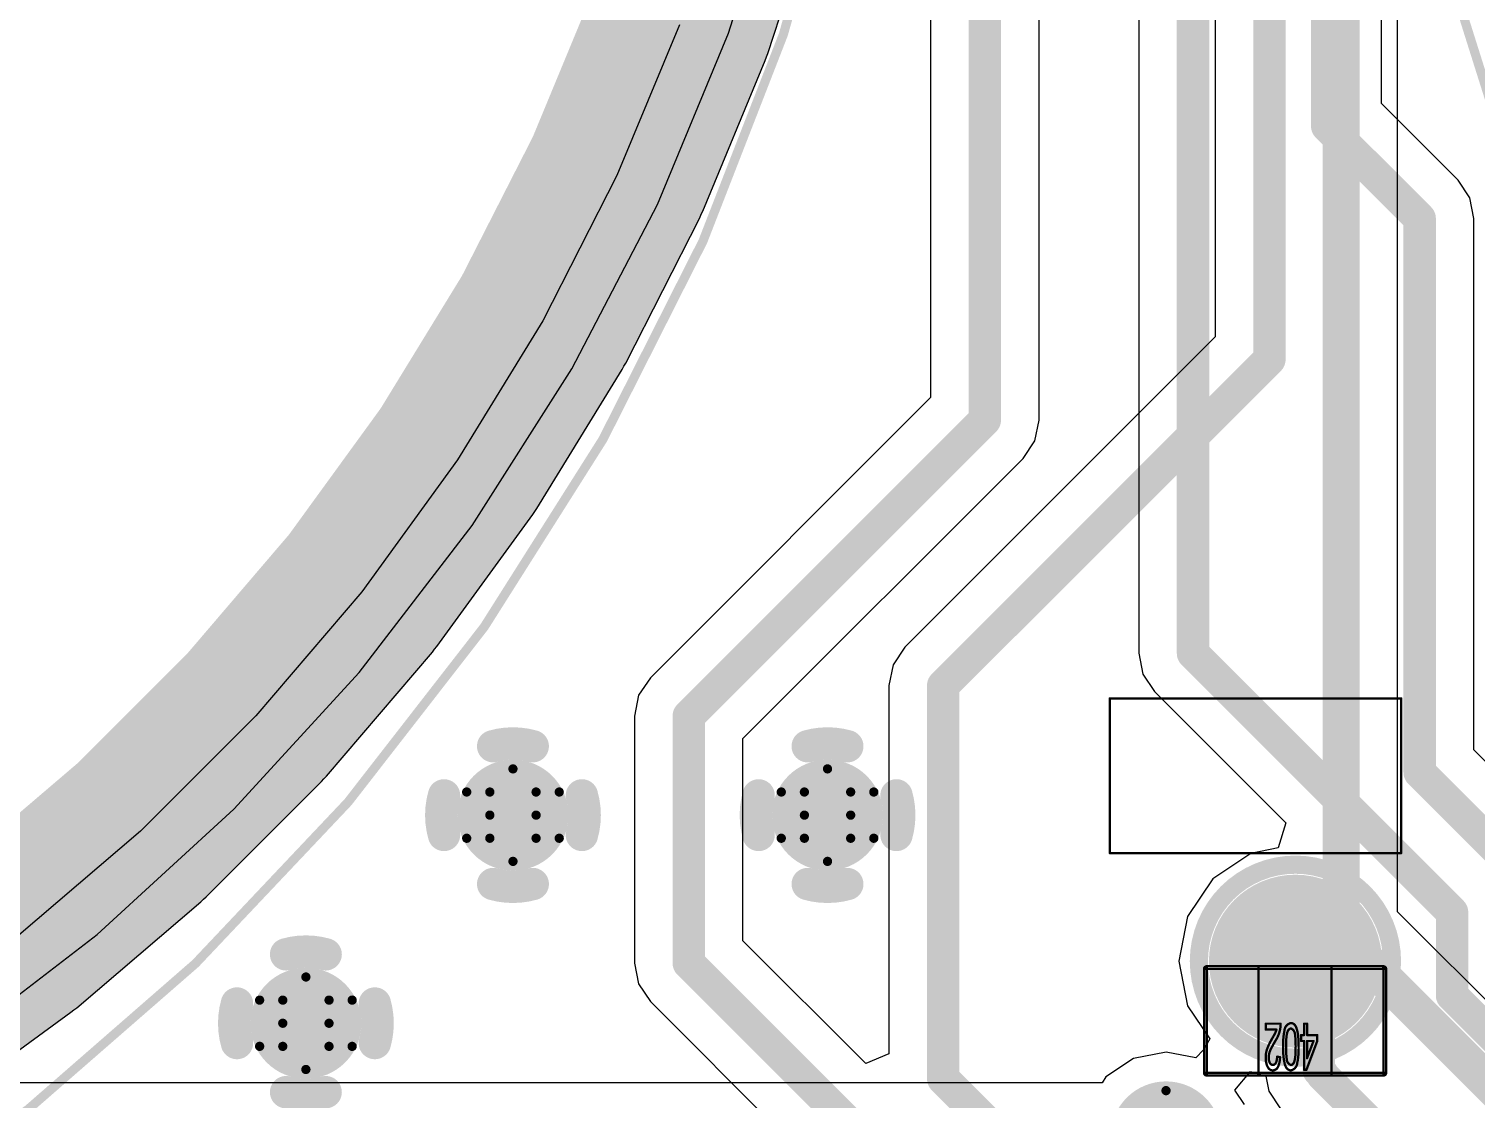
# Model space of a CAD drawing. Header units: millimetres. Extents: x 1.5 to 19.4, y 0 to 11.5.
# Drawn here: x 7.3628 to 7.6756, y 7.1476 to 7.379 of the extents above; entities that cross this region are included whole.
import ezdxf

# ---------------------------------------------------------------- set-up
doc = ezdxf.new("R2010")
doc.units = ezdxf.units.MM
doc.header["$MEASUREMENT"] = 0
for name, color, linetype in [('BottomLayer', 5, 'Continuous'), ('BottomOverlay', 54, 'Continuous'), ('BottomSolder', 6, 'Continuous'), ('DrillDrawing', 1, 'Continuous'), ('InternalPlane1', 76, 'Continuous'), ('InternalPlane2', 16, 'Continuous'), ('KeepOutLayer', 6, 'Continuous'), ('Mechanical2', 216, 'Continuous'), ('Mechanical4', 56, 'Continuous'), ('Mechanical5', 56, 'Continuous'), ('MultiLayer', 9, 'Continuous'), ('TopLayer', 1, 'Continuous'), ('ViaHoleLayer', 16, 'Continuous')]:
    doc.layers.add(name, color=color, linetype=linetype)

# ---------------------------------------------------------------- blocks, each defined once
blk = doc.blocks.new('TP_0_9MM_B_40')
at = {"layer": 'BottomLayer', "const_width": 0.01673}
blk.add_lwpolyline([(-0.00837, 0, 1), (0.00837, 0, 1)], format="xyb", close=True, dxfattribs=at)
at = {"layer": 'BottomOverlay'}
for points, const_width in [([(0.02087, 0, 1), (-0.02087, 0, 1)], 0.00393), ([(-0.02185, 0, 1), (-0.01988, 0, 1)], 0.00197), ([(0.01988, 0, 1), (0.02185, 0, 1)], 0.00197)]:
    blk.add_lwpolyline(points, format="xyb", close=True, dxfattribs=dict(at, const_width=const_width))
at = {"layer": 'BottomSolder', "const_width": 0.0187}
blk.add_lwpolyline([(-0.00935, 0, 1), (0.00935, 0, 1)], format="xyb", close=True, dxfattribs=at)

msp = doc.modelspace()

# ---------------------------------------------------------------- linework, layer by layer
at = {"layer": 'BottomLayer'}
for p, q in [((7.65514, 7.36283), (7.65514, 7.47112)), ((7.60269, 7.4295), (7.60269, 7.24398)), ((7.51402, 7.37809), (7.52608, 7.41635)), ((7.49867, 7.34104), (7.51402, 7.37809)), ((7.67171, 7.34627), (7.65514, 7.36283)), ((7.67425, 7.34246), (7.67171, 7.34627)), ((7.67514, 7.33798), (7.67425, 7.34246)), ((7.48015, 7.30546), (7.49867, 7.34104)), ((7.67514, 7.22309), (7.67514, 7.33798)), ((7.4586, 7.27163), (7.48015, 7.30546)), ((7.43419, 7.23981), (7.4586, 7.27163)), ((7.60269, 7.24398), (7.60358, 7.23949)), ((7.40709, 7.21024), (7.43419, 7.23981)), ((7.60358, 7.23949), (7.60613, 7.23569)), ((7.60613, 7.23569), (7.63451, 7.20731)), ((7.69671, 7.20152), (7.67514, 7.22309)), ((7.37752, 7.18315), (7.40709, 7.21024)), ((7.63451, 7.20731), (7.63286, 7.20188)), ((7.63286, 7.20188), (7.62691, 7.2007)), ((7.62691, 7.2007), (7.61873, 7.19523)), ((7.61873, 7.19523), (7.61326, 7.18705)), ((7.61326, 7.18705), (7.61134, 7.1774)), ((7.3457, 7.15873), (7.37752, 7.18315)), ((7.61134, 7.1774), (7.61326, 7.16775)), ((7.61326, 7.16775), (7.61804, 7.16059)), ((7.61804, 7.16059), (7.61668, 7.15822)), ((7.60859, 7.15776), (7.60156, 7.15636)), ((7.61504, 7.15648), (7.60859, 7.15776)), ((7.61668, 7.15822), (7.61504, 7.15648)), ((7.60156, 7.15636), (7.59561, 7.15238)), ((7.59477, 7.15113), (7.35885, 7.15113)), ((7.59561, 7.15238), (7.59477, 7.15113)), ((7.62348, 7.14951), (7.62682, 7.15352)), ((7.62682, 7.15352), (7.63015, 7.15251)), ((7.63015, 7.15251), (7.63079, 7.14929)), ((7.62554, 7.14643), (7.62348, 7.14951)), ((7.63079, 7.14929), (7.63333, 7.14548))]:
    msp.add_line(p, q, dxfattribs=at)
at = {"layer": 'BottomLayer', "const_width": 0.007}
for points in [[(7.64342, 7.35798), (7.64342, 7.47112)], [(7.61442, 7.24398), (7.61442, 7.44998)], [(7.64342, 7.35798), (7.66342, 7.33798)], [(7.66342, 7.21823), (7.66342, 7.33798)], [(7.61442, 7.24398), (7.67042, 7.18798)], [(7.66342, 7.21823), (7.68842, 7.19323)], [(7.67042, 7.16998), (7.67042, 7.18798)], [(7.63656, 7.1774), (7.64162, 7.17234)], [(7.64162, 7.15377), (7.64162, 7.17234)], [(7.67042, 7.16998), (7.72142, 7.11898)], [(7.64162, 7.15377), (7.64242, 7.15298)], [(7.64242, 7.15276), (7.64242, 7.15298)], [(7.64242, 7.15276), (7.66042, 7.13476)]]:
    msp.add_lwpolyline(points, dxfattribs=at)
at = {"layer": 'BottomLayer'}
for points, const_width in [([(7.64167, 7.35798, 1), (7.64517, 7.35798, 1)], 0.0035), ([(7.64167, 7.35798, 1), (7.64517, 7.35798, 1)], 0.0035), ([(7.66167, 7.33798, 1), (7.66517, 7.33798, 1)], 0.0035), ([(7.66167, 7.33798, 1), (7.66517, 7.33798, 1)], 0.0035), ([(7.61267, 7.24398, 1), (7.61617, 7.24398, 1)], 0.0035), ([(7.61267, 7.24398, 1), (7.61617, 7.24398, 1)], 0.0035), ([(7.66167, 7.21823, 1), (7.66517, 7.21823, 1)], 0.0035), ([(7.66167, 7.21823, 1), (7.66517, 7.21823, 1)], 0.0035), ([(7.46242, 7.20898, 1), (7.47242, 7.20898, 1)], 0.01), ([(7.53042, 7.20898, 1), (7.54042, 7.20898, 1)], 0.01), ([(7.66867, 7.18798, 1), (7.67217, 7.18798, 1)], 0.0035), ([(7.66867, 7.18798, 1), (7.67217, 7.18798, 1)], 0.0035), ([(7.63481, 7.1774, 1), (7.63831, 7.1774, 1)], 0.0035), ([(7.41766, 7.16398, 1), (7.42766, 7.16398, 1)], 0.01), ([(7.63987, 7.17234, 1), (7.64337, 7.17234, 1)], 0.0035), ([(7.63987, 7.17234, 1), (7.64337, 7.17234, 1)], 0.0035), ([(7.66867, 7.16998, 1), (7.67217, 7.16998, 1)], 0.0035), ([(7.66867, 7.16998, 1), (7.67217, 7.16998, 1)], 0.0035), ([(7.63987, 7.15377, 1), (7.64337, 7.15377, 1)], 0.0035), ([(7.63987, 7.15377, 1), (7.64337, 7.15377, 1)], 0.0035), ([(7.64067, 7.15298, 1), (7.64417, 7.15298, 1)], 0.0035), ([(7.64067, 7.15298, 1), (7.64417, 7.15298, 1)], 0.0035), ([(7.64067, 7.15276, 1), (7.64417, 7.15276, 1)], 0.0035), ([(7.64067, 7.15276, 1), (7.64417, 7.15276, 1)], 0.0035), ([(7.60359, 7.13941, 1), (7.61359, 7.13941, 1)], 0.01)]:
    msp.add_lwpolyline(points, format="xyb", close=True, dxfattribs=dict(at, const_width=const_width))
at = {"layer": 'DrillDrawing', "const_width": 0.002}
for points in [[(7.46242, 7.21398), (7.46742, 7.21898)], [(7.46742, 7.21898), (7.47242, 7.21398)], [(7.53042, 7.21398), (7.53542, 7.21898)], [(7.53542, 7.21898), (7.54042, 7.21398)], [(7.45742, 7.21398), (7.46242, 7.20898)], [(7.45742, 7.21398), (7.46242, 7.21398)], [(7.47242, 7.21398), (7.47742, 7.21398)], [(7.47242, 7.20898), (7.47742, 7.21398)], [(7.52542, 7.21398), (7.53042, 7.20898)], [(7.52542, 7.21398), (7.53042, 7.21398)], [(7.54042, 7.21398), (7.54542, 7.21398)], [(7.54042, 7.20898), (7.54542, 7.21398)], [(7.45742, 7.20398), (7.46242, 7.20898)], [(7.47242, 7.20898), (7.47742, 7.20398)], [(7.52542, 7.20398), (7.53042, 7.20898)], [(7.54042, 7.20898), (7.54542, 7.20398)], [(7.45742, 7.20398), (7.46242, 7.20398)], [(7.46242, 7.20398), (7.46742, 7.19898)], [(7.46742, 7.19898), (7.47242, 7.20398)], [(7.47242, 7.20398), (7.47742, 7.20398)], [(7.52542, 7.20398), (7.53042, 7.20398)], [(7.53042, 7.20398), (7.53542, 7.19898)], [(7.53542, 7.19898), (7.54042, 7.20398)], [(7.54042, 7.20398), (7.54542, 7.20398)], [(7.41766, 7.16898), (7.42266, 7.17398)], [(7.42266, 7.17398), (7.42766, 7.16898)], [(7.41266, 7.16898), (7.41766, 7.16398)], [(7.41266, 7.16898), (7.41766, 7.16898)], [(7.42766, 7.16898), (7.43266, 7.16898)], [(7.42766, 7.16398), (7.43266, 7.16898)], [(7.41266, 7.15898), (7.41766, 7.16398)], [(7.42766, 7.16398), (7.43266, 7.15898)], [(7.41266, 7.15898), (7.41766, 7.15898)], [(7.41766, 7.15898), (7.42266, 7.15398)], [(7.42266, 7.15398), (7.42766, 7.15898)], [(7.42766, 7.15898), (7.43266, 7.15898)], [(7.60359, 7.14441), (7.60859, 7.14941)], [(7.60859, 7.14941), (7.61359, 7.14441)]]:
    msp.add_lwpolyline(points, dxfattribs=at)
at = {"layer": 'DrillDrawing', "const_width": 0.001}
for points in [[(7.46692, 7.21898, 1), (7.46792, 7.21898, 1)], [(7.46692, 7.21898, 1), (7.46792, 7.21898, 1)], [(7.53492, 7.21898, 1), (7.53592, 7.21898, 1)], [(7.53492, 7.21898, 1), (7.53592, 7.21898, 1)], [(7.45692, 7.21398, 1), (7.45792, 7.21398, 1)], [(7.45692, 7.21398, 1), (7.45792, 7.21398, 1)], [(7.46192, 7.21398, 1), (7.46292, 7.21398, 1)], [(7.46192, 7.21398, 1), (7.46292, 7.21398, 1)], [(7.47192, 7.21398, 1), (7.47292, 7.21398, 1)], [(7.47192, 7.21398, 1), (7.47292, 7.21398, 1)], [(7.47692, 7.21398, 1), (7.47792, 7.21398, 1)], [(7.47692, 7.21398, 1), (7.47792, 7.21398, 1)], [(7.52492, 7.21398, 1), (7.52592, 7.21398, 1)], [(7.52492, 7.21398, 1), (7.52592, 7.21398, 1)], [(7.52992, 7.21398, 1), (7.53092, 7.21398, 1)], [(7.52992, 7.21398, 1), (7.53092, 7.21398, 1)], [(7.53992, 7.21398, 1), (7.54092, 7.21398, 1)], [(7.53992, 7.21398, 1), (7.54092, 7.21398, 1)], [(7.54492, 7.21398, 1), (7.54592, 7.21398, 1)], [(7.54492, 7.21398, 1), (7.54592, 7.21398, 1)], [(7.46192, 7.20898, 1), (7.46292, 7.20898, 1)], [(7.46192, 7.20898, 1), (7.46292, 7.20898, 1)], [(7.47192, 7.20898, 1), (7.47292, 7.20898, 1)], [(7.47192, 7.20898, 1), (7.47292, 7.20898, 1)], [(7.52992, 7.20898, 1), (7.53092, 7.20898, 1)], [(7.52992, 7.20898, 1), (7.53092, 7.20898, 1)], [(7.53992, 7.20898, 1), (7.54092, 7.20898, 1)], [(7.53992, 7.20898, 1), (7.54092, 7.20898, 1)], [(7.45692, 7.20398, 1), (7.45792, 7.20398, 1)], [(7.45692, 7.20398, 1), (7.45792, 7.20398, 1)], [(7.46192, 7.20398, 1), (7.46292, 7.20398, 1)], [(7.46192, 7.20398, 1), (7.46292, 7.20398, 1)], [(7.47192, 7.20398, 1), (7.47292, 7.20398, 1)], [(7.47192, 7.20398, 1), (7.47292, 7.20398, 1)], [(7.47692, 7.20398, 1), (7.47792, 7.20398, 1)], [(7.47692, 7.20398, 1), (7.47792, 7.20398, 1)], [(7.52492, 7.20398, 1), (7.52592, 7.20398, 1)], [(7.52492, 7.20398, 1), (7.52592, 7.20398, 1)], [(7.52992, 7.20398, 1), (7.53092, 7.20398, 1)], [(7.52992, 7.20398, 1), (7.53092, 7.20398, 1)], [(7.53992, 7.20398, 1), (7.54092, 7.20398, 1)], [(7.53992, 7.20398, 1), (7.54092, 7.20398, 1)], [(7.54492, 7.20398, 1), (7.54592, 7.20398, 1)], [(7.54492, 7.20398, 1), (7.54592, 7.20398, 1)], [(7.46692, 7.19898, 1), (7.46792, 7.19898, 1)], [(7.46692, 7.19898, 1), (7.46792, 7.19898, 1)], [(7.53492, 7.19898, 1), (7.53592, 7.19898, 1)], [(7.53492, 7.19898, 1), (7.53592, 7.19898, 1)], [(7.42216, 7.17398, 1), (7.42316, 7.17398, 1)], [(7.42216, 7.17398, 1), (7.42316, 7.17398, 1)], [(7.41216, 7.16898, 1), (7.41316, 7.16898, 1)], [(7.41216, 7.16898, 1), (7.41316, 7.16898, 1)], [(7.41716, 7.16898, 1), (7.41816, 7.16898, 1)], [(7.41716, 7.16898, 1), (7.41816, 7.16898, 1)], [(7.42716, 7.16898, 1), (7.42816, 7.16898, 1)], [(7.42716, 7.16898, 1), (7.42816, 7.16898, 1)], [(7.43216, 7.16898, 1), (7.43316, 7.16898, 1)], [(7.43216, 7.16898, 1), (7.43316, 7.16898, 1)], [(7.41716, 7.16398, 1), (7.41816, 7.16398, 1)], [(7.41716, 7.16398, 1), (7.41816, 7.16398, 1)], [(7.42716, 7.16398, 1), (7.42816, 7.16398, 1)], [(7.42716, 7.16398, 1), (7.42816, 7.16398, 1)], [(7.41216, 7.15898, 1), (7.41316, 7.15898, 1)], [(7.41216, 7.15898, 1), (7.41316, 7.15898, 1)], [(7.41716, 7.15898, 1), (7.41816, 7.15898, 1)], [(7.41716, 7.15898, 1), (7.41816, 7.15898, 1)], [(7.42716, 7.15898, 1), (7.42816, 7.15898, 1)], [(7.42716, 7.15898, 1), (7.42816, 7.15898, 1)], [(7.43216, 7.15898, 1), (7.43316, 7.15898, 1)], [(7.43216, 7.15898, 1), (7.43316, 7.15898, 1)], [(7.42216, 7.15398, 1), (7.42316, 7.15398, 1)], [(7.42216, 7.15398, 1), (7.42316, 7.15398, 1)], [(7.60809, 7.14941, 1), (7.60909, 7.14941, 1)], [(7.60809, 7.14941, 1), (7.60909, 7.14941, 1)]]:
    msp.add_lwpolyline(points, format="xyb", close=True, dxfattribs=at)
at = {"layer": 'InternalPlane1'}
for p, q in [((7.52251, 7.37367), (7.53341, 7.40721)), ((7.52219, 7.37294), (7.52251, 7.37367)), ((7.50847, 7.3396), (7.52196, 7.37218)), ((7.52196, 7.37218), (7.52219, 7.37294)), ((7.5078, 7.33817), (7.50809, 7.3389)), ((7.50809, 7.3389), (7.50847, 7.3396)), ((7.49179, 7.30674), (7.5078, 7.33817)), ((7.47259, 7.2753), (7.49102, 7.30537)), ((7.49102, 7.30537), (7.49137, 7.30608)), ((7.49137, 7.30608), (7.49179, 7.30674)), ((7.45099, 7.24545), (7.47172, 7.27398)), ((7.47172, 7.27398), (7.47212, 7.27467)), ((7.47212, 7.27467), (7.47259, 7.2753)), ((7.45001, 7.24421), (7.45046, 7.24486)), ((7.45046, 7.24486), (7.45099, 7.24545)), ((7.42711, 7.21739), (7.45001, 7.24421)), ((7.42603, 7.21623), (7.42654, 7.21685)), ((7.42654, 7.21685), (7.42711, 7.21739)), ((7.4011, 7.1913), (7.42603, 7.21623)), ((7.37312, 7.16732), (7.39994, 7.19023)), ((7.39994, 7.19023), (7.40049, 7.19079)), ((7.40049, 7.19079), (7.4011, 7.1913)), ((7.37188, 7.16634), (7.37247, 7.16687)), ((7.37247, 7.16687), (7.37312, 7.16732)), ((7.34335, 7.14561), (7.37188, 7.16634))]:
    msp.add_line(p, q, dxfattribs=at)
at = {"layer": 'InternalPlane1', "const_width": 0.04}
for points in [[(7.50339, 7.37988), (7.51429, 7.41342)], [(7.4899, 7.34729), (7.50339, 7.37988)], [(7.47389, 7.31587), (7.4899, 7.34729)], [(7.45546, 7.2858), (7.47389, 7.31587)], [(7.43473, 7.25726), (7.45546, 7.2858)], [(7.41182, 7.23045), (7.43473, 7.25726)], [(7.38689, 7.20551), (7.41182, 7.23045)], [(7.36007, 7.1826), (7.38689, 7.20551)], [(7.33153, 7.16187), (7.36007, 7.1826)]]:
    msp.add_lwpolyline(points, dxfattribs=at)
at = {"layer": 'InternalPlane1'}
for points, const_width in [([(7.49339, 7.37988, 1), (7.51339, 7.37988, 1)], 0.02), ([(7.49339, 7.37988, 1), (7.51339, 7.37988, 1)], 0.02), ([(7.4799, 7.34729, 1), (7.4999, 7.34729, 1)], 0.02), ([(7.4799, 7.34729, 1), (7.4999, 7.34729, 1)], 0.02), ([(7.46389, 7.31587, 1), (7.48389, 7.31587, 1)], 0.02), ([(7.46389, 7.31587, 1), (7.48389, 7.31587, 1)], 0.02), ([(7.44546, 7.2858, 1), (7.46546, 7.2858, 1)], 0.02), ([(7.44546, 7.2858, 1), (7.46546, 7.2858, 1)], 0.02), ([(7.42473, 7.25726, 1), (7.44473, 7.25726, 1)], 0.02), ([(7.42473, 7.25726, 1), (7.44473, 7.25726, 1)], 0.02), ([(7.40182, 7.23045, 1), (7.42182, 7.23045, 1)], 0.02), ([(7.40182, 7.23045, 1), (7.42182, 7.23045, 1)], 0.02), ([(7.46139, 7.22388, 1), (7.46489, 7.22388, 1)], 0.0035), ([(7.46994, 7.22388, 1), (7.47344, 7.22388, 1)], 0.0035), ([(7.52939, 7.22388, 1), (7.53289, 7.22388, 1)], 0.0035), ([(7.53794, 7.22388, 1), (7.54144, 7.22388, 1)], 0.0035), ([(7.37689, 7.20551, 1), (7.39689, 7.20551, 1)], 0.02), ([(7.37689, 7.20551, 1), (7.39689, 7.20551, 1)], 0.02), ([(7.45077, 7.21325, 1), (7.45427, 7.21325, 1)], 0.0035), ([(7.48057, 7.21325, 1), (7.48407, 7.21325, 1)], 0.0035), ([(7.51877, 7.21325, 1), (7.52227, 7.21325, 1)], 0.0035), ([(7.54857, 7.21325, 1), (7.55207, 7.21325, 1)], 0.0035), ([(7.45077, 7.2047, 1), (7.45427, 7.2047, 1)], 0.0035), ([(7.48057, 7.2047, 1), (7.48407, 7.2047, 1)], 0.0035), ([(7.51877, 7.2047, 1), (7.52227, 7.2047, 1)], 0.0035), ([(7.54857, 7.2047, 1), (7.55207, 7.2047, 1)], 0.0035), ([(7.35007, 7.1826, 1), (7.37007, 7.1826, 1)], 0.02), ([(7.35007, 7.1826, 1), (7.37007, 7.1826, 1)], 0.02), ([(7.46139, 7.19408, 1), (7.46489, 7.19408, 1)], 0.0035), ([(7.46994, 7.19408, 1), (7.47344, 7.19408, 1)], 0.0035), ([(7.52939, 7.19408, 1), (7.53289, 7.19408, 1)], 0.0035), ([(7.53794, 7.19408, 1), (7.54144, 7.19408, 1)], 0.0035), ([(7.41663, 7.17888, 1), (7.42013, 7.17888, 1)], 0.0035), ([(7.42518, 7.17888, 1), (7.42868, 7.17888, 1)], 0.0035), ([(7.40601, 7.16825, 1), (7.40951, 7.16825, 1)], 0.0035), ([(7.43581, 7.16825, 1), (7.43931, 7.16825, 1)], 0.0035), ([(7.40601, 7.1597, 1), (7.40951, 7.1597, 1)], 0.0035), ([(7.43581, 7.1597, 1), (7.43931, 7.1597, 1)], 0.0035), ([(7.41663, 7.14908, 1), (7.42013, 7.14908, 1)], 0.0035), ([(7.42518, 7.14908, 1), (7.42868, 7.14908, 1)], 0.0035), ([(7.60259, 7.13941, 1), (7.61459, 7.13941, 1)], 0.012)]:
    msp.add_lwpolyline(points, format="xyb", close=True, dxfattribs=dict(at, const_width=const_width))
at = {"layer": 'InternalPlane1', "const_width": 0.007}
for points in [[(7.46314, 7.22388, -0.140541), (7.47169, 7.22388)], [(7.53114, 7.22388, -0.140541), (7.53969, 7.22388)], [(7.45252, 7.2047, -0.140541), (7.45252, 7.21325)], [(7.48232, 7.21325, -0.140541), (7.48232, 7.2047)], [(7.52052, 7.2047, -0.140541), (7.52052, 7.21325)], [(7.55032, 7.21325, -0.140541), (7.55032, 7.2047)], [(7.47169, 7.19408, -0.140541), (7.46314, 7.19408)], [(7.53969, 7.19408, -0.140541), (7.53114, 7.19408)], [(7.41838, 7.17888, -0.140541), (7.42693, 7.17888)], [(7.40776, 7.1597, -0.140541), (7.40776, 7.16825)], [(7.43756, 7.16825, -0.140541), (7.43756, 7.1597)], [(7.42693, 7.14908, -0.140541), (7.41838, 7.14908)]]:
    msp.add_lwpolyline(points, format="xyb", dxfattribs=at)
at = {"layer": 'InternalPlane2'}
for p, q in [((7.52251, 7.37367), (7.53341, 7.40721)), ((7.52219, 7.37294), (7.52251, 7.37367)), ((7.50847, 7.3396), (7.52196, 7.37218)), ((7.52196, 7.37218), (7.52219, 7.37294)), ((7.5078, 7.33817), (7.50809, 7.3389)), ((7.50809, 7.3389), (7.50847, 7.3396)), ((7.49179, 7.30674), (7.5078, 7.33817)), ((7.47259, 7.2753), (7.49102, 7.30537)), ((7.49102, 7.30537), (7.49137, 7.30608)), ((7.49137, 7.30608), (7.49179, 7.30674)), ((7.45099, 7.24545), (7.47172, 7.27398)), ((7.47172, 7.27398), (7.47212, 7.27467)), ((7.47212, 7.27467), (7.47259, 7.2753)), ((7.45001, 7.24421), (7.45046, 7.24486)), ((7.45046, 7.24486), (7.45099, 7.24545)), ((7.42711, 7.21739), (7.45001, 7.24421)), ((7.42603, 7.21623), (7.42654, 7.21685)), ((7.42654, 7.21685), (7.42711, 7.21739)), ((7.4011, 7.1913), (7.42603, 7.21623)), ((7.37312, 7.16732), (7.39994, 7.19023)), ((7.39994, 7.19023), (7.40049, 7.19079)), ((7.40049, 7.19079), (7.4011, 7.1913)), ((7.37188, 7.16634), (7.37247, 7.16687)), ((7.37247, 7.16687), (7.37312, 7.16732)), ((7.34335, 7.14561), (7.37188, 7.16634))]:
    msp.add_line(p, q, dxfattribs=at)
at = {"layer": 'InternalPlane2', "const_width": 0.04}
for points in [[(7.50339, 7.37988), (7.51429, 7.41342)], [(7.4899, 7.34729), (7.50339, 7.37988)], [(7.47389, 7.31587), (7.4899, 7.34729)], [(7.45546, 7.2858), (7.47389, 7.31587)], [(7.43473, 7.25726), (7.45546, 7.2858)], [(7.41182, 7.23045), (7.43473, 7.25726)], [(7.38689, 7.20551), (7.41182, 7.23045)], [(7.36007, 7.1826), (7.38689, 7.20551)], [(7.33153, 7.16187), (7.36007, 7.1826)]]:
    msp.add_lwpolyline(points, dxfattribs=at)
at = {"layer": 'InternalPlane2'}
for points, const_width in [([(7.49339, 7.37988, 1), (7.51339, 7.37988, 1)], 0.02), ([(7.49339, 7.37988, 1), (7.51339, 7.37988, 1)], 0.02), ([(7.4799, 7.34729, 1), (7.4999, 7.34729, 1)], 0.02), ([(7.4799, 7.34729, 1), (7.4999, 7.34729, 1)], 0.02), ([(7.46389, 7.31587, 1), (7.48389, 7.31587, 1)], 0.02), ([(7.46389, 7.31587, 1), (7.48389, 7.31587, 1)], 0.02), ([(7.44546, 7.2858, 1), (7.46546, 7.2858, 1)], 0.02), ([(7.44546, 7.2858, 1), (7.46546, 7.2858, 1)], 0.02), ([(7.42473, 7.25726, 1), (7.44473, 7.25726, 1)], 0.02), ([(7.42473, 7.25726, 1), (7.44473, 7.25726, 1)], 0.02), ([(7.40182, 7.23045, 1), (7.42182, 7.23045, 1)], 0.02), ([(7.40182, 7.23045, 1), (7.42182, 7.23045, 1)], 0.02), ([(7.37689, 7.20551, 1), (7.39689, 7.20551, 1)], 0.02), ([(7.37689, 7.20551, 1), (7.39689, 7.20551, 1)], 0.02), ([(7.46142, 7.20898, 1), (7.47342, 7.20898, 1)], 0.012), ([(7.52942, 7.20898, 1), (7.54142, 7.20898, 1)], 0.012), ([(7.35007, 7.1826, 1), (7.37007, 7.1826, 1)], 0.02), ([(7.35007, 7.1826, 1), (7.37007, 7.1826, 1)], 0.02), ([(7.41666, 7.16398, 1), (7.42866, 7.16398, 1)], 0.012), ([(7.60259, 7.13941, 1), (7.61459, 7.13941, 1)], 0.012)]:
    msp.add_lwpolyline(points, format="xyb", close=True, dxfattribs=dict(at, const_width=const_width))
at = {"layer": 'KeepOutLayer', "const_width": 0.005}
msp.add_lwpolyline([(7.53081, 7.53534, 1), (6.63317, 7.53534, 1)], format="xyb", close=True, dxfattribs=at)
at = {"layer": 'Mechanical2', "const_width": 0.00197}
for points in [[(6.59162, 7.71659, -2.449692), (6.86376, 7.07634)], [(8.60783, 7.35412, -2.449692), (8.33569, 7.99437)]]:
    msp.add_lwpolyline(points, format="xyb", dxfattribs=at)
at = {"layer": 'Mechanical4', "const_width": 0.005}
msp.add_lwpolyline([(7.53081, 7.53534, 1), (6.63317, 7.53534, 1)], format="xyb", close=True, dxfattribs=at)
at = {"layer": 'Mechanical5', "const_width": 0.0005}
for points in [[(7.59643, 7.20076), (7.59643, 7.23422)], [(7.59643, 7.23422), (7.65943, 7.23422)], [(7.65943, 7.20076), (7.65943, 7.23422)], [(7.59643, 7.20076), (7.65943, 7.20076)], [(7.61739, 7.15267), (7.61739, 7.1763)], [(7.61739, 7.1763), (7.65558, 7.1763)], [(7.62861, 7.15267), (7.62861, 7.1763)], [(7.62861, 7.1763), (7.64436, 7.17629)], [(7.62861, 7.17629), (7.64436, 7.1763)], [(7.62861, 7.17571), (7.62861, 7.17608)], [(7.64436, 7.15267), (7.64436, 7.1763)], [(7.64436, 7.17571), (7.64436, 7.17608)], [(7.65558, 7.15267), (7.65558, 7.1763)], [(7.6168, 7.15326), (7.6168, 7.17571)], [(7.6168, 7.17571), (7.65617, 7.17571)], [(7.65617, 7.15326), (7.65617, 7.17571)], [(7.63013, 7.1626), (7.63013, 7.16389)], [(7.63013, 7.16389), (7.63337, 7.16389)], [(7.63843, 7.16143), (7.63843, 7.16389)], [(7.63843, 7.16389), (7.63907, 7.16389)], [(7.63907, 7.16143), (7.63907, 7.16389)], [(7.63013, 7.1626), (7.63246, 7.1626)], [(7.63176, 7.16108), (7.63197, 7.16145)], [(7.63778, 7.16014), (7.63778, 7.16143)], [(7.63778, 7.16143), (7.63843, 7.16143)], [(7.63778, 7.16014), (7.63843, 7.16014)], [(7.63843, 7.15391), (7.63843, 7.16014)], [(7.63894, 7.15391), (7.64128, 7.16014)], [(7.63907, 7.16143), (7.64128, 7.16143)], [(7.63907, 7.15642), (7.64047, 7.16014)], [(7.63907, 7.15642), (7.63907, 7.16014)], [(7.63907, 7.16014), (7.64047, 7.16014)], [(7.64128, 7.16014), (7.64128, 7.16143)], [(7.63259, 7.15676), (7.63324, 7.15664)], [(7.63843, 7.15391), (7.63894, 7.15391)], [(7.6168, 7.15326), (7.65617, 7.15326)], [(7.61739, 7.15267), (7.62861, 7.15268)], [(7.61739, 7.15267), (7.65558, 7.15267)], [(7.62861, 7.15289), (7.62861, 7.15326)], [(7.64436, 7.15289), (7.64436, 7.15326)], [(7.64436, 7.15268), (7.65558, 7.15267)]]:
    msp.add_lwpolyline(points, dxfattribs=at)
at = {"layer": 'Mechanical5', "const_width": 0.00025}
for points in [[(7.59631, 7.23422, 1), (7.59656, 7.23422, 1)], [(7.59631, 7.23422, 1), (7.59656, 7.23422, 1)], [(7.6593, 7.23422, 1), (7.65955, 7.23422, 1)], [(7.6593, 7.23422, 1), (7.65955, 7.23422, 1)], [(7.59631, 7.20076, 1), (7.59656, 7.20076, 1)], [(7.59631, 7.20076, 1), (7.59656, 7.20076, 1)], [(7.6593, 7.20076, 1), (7.65955, 7.20076, 1)], [(7.6593, 7.20076, 1), (7.65955, 7.20076, 1)], [(7.61727, 7.1763, 1), (7.61752, 7.1763, 1)], [(7.61727, 7.1763, 1), (7.61752, 7.1763, 1)], [(7.61727, 7.1763, 1), (7.61752, 7.1763, 1)], [(7.62849, 7.1763, 1), (7.62874, 7.1763, 1)], [(7.62849, 7.1763, 1), (7.62874, 7.1763, 1)], [(7.62849, 7.17629, 1), (7.62874, 7.17629, 1)], [(7.62849, 7.17608, 1), (7.62874, 7.17608, 1)], [(7.64423, 7.1763, 1), (7.64448, 7.1763, 1)], [(7.64423, 7.1763, 1), (7.64448, 7.1763, 1)], [(7.64423, 7.17629, 1), (7.64448, 7.17629, 1)], [(7.64423, 7.17608, 1), (7.64448, 7.17608, 1)], [(7.65541, 7.1761, 1), (7.65566, 7.1761, 1)], [(7.65541, 7.1761, 1), (7.65566, 7.1761, 1)], [(7.65542, 7.17572, 1), (7.65567, 7.17572, 1)], [(7.65542, 7.17572, 1), (7.65567, 7.17572, 1)], [(7.65545, 7.1763, 1), (7.65571, 7.1763, 1)], [(7.65545, 7.1763, 1), (7.65571, 7.1763, 1)], [(7.65545, 7.1763, 1), (7.65571, 7.1763, 1)], [(7.65545, 7.1763, 1), (7.65571, 7.1763, 1)], [(7.61668, 7.17571, 1), (7.61693, 7.17571, 1)], [(7.61668, 7.17571, 1), (7.61693, 7.17571, 1)], [(7.61668, 7.17571, 1), (7.61693, 7.17571, 1)], [(7.62849, 7.17571, 1), (7.62874, 7.17571, 1)], [(7.64423, 7.17571, 1), (7.64448, 7.17571, 1)], [(7.65545, 7.17571, 1), (7.65571, 7.17571, 1)], [(7.65605, 7.17571, 1), (7.6563, 7.17571, 1)], [(7.65605, 7.17571, 1), (7.6563, 7.17571, 1)], [(7.65605, 7.17571, 1), (7.6563, 7.17571, 1)], [(7.63, 7.16389, 1), (7.63025, 7.16389, 1)], [(7.63, 7.16389, 1), (7.63025, 7.16389, 1)], [(7.63324, 7.16389, 1), (7.63349, 7.16389, 1)], [(7.63324, 7.16389, 1), (7.63349, 7.16389, 1)], [(7.63545, 7.16402, 1), (7.6357, 7.16402, 1)], [(7.63545, 7.16402, 1), (7.6357, 7.16402, 1)], [(7.63606, 7.16383, 1), (7.63631, 7.16383, 1)], [(7.63606, 7.16383, 1), (7.63631, 7.16383, 1)], [(7.6383, 7.16389, 1), (7.63855, 7.16389, 1)], [(7.6383, 7.16389, 1), (7.63855, 7.16389, 1)], [(7.63895, 7.16389, 1), (7.6392, 7.16389, 1)], [(7.63895, 7.16389, 1), (7.6392, 7.16389, 1)], [(7.63, 7.1626, 1), (7.63025, 7.1626, 1)], [(7.63, 7.1626, 1), (7.63025, 7.1626, 1)], [(7.63143, 7.16072, 1), (7.63168, 7.16072, 1)], [(7.63143, 7.16072, 1), (7.63168, 7.16072, 1)], [(7.63164, 7.16108, 1), (7.63189, 7.16108, 1)], [(7.63164, 7.16108, 1), (7.63189, 7.16108, 1)], [(7.63185, 7.16145, 1), (7.6321, 7.16145, 1)], [(7.63185, 7.16145, 1), (7.6321, 7.16145, 1)], [(7.63211, 7.16019, 1), (7.63236, 7.16019, 1)], [(7.63211, 7.16019, 1), (7.63236, 7.16019, 1)], [(7.63234, 7.1626, 1), (7.63258, 7.1626, 1)], [(7.63234, 7.1626, 1), (7.63258, 7.1626, 1)], [(7.63319, 7.16302, 1), (7.63344, 7.16302, 1)], [(7.63319, 7.16302, 1), (7.63344, 7.16302, 1)], [(7.63387, 7.16122, 1), (7.63412, 7.16122, 1)], [(7.63387, 7.16122, 1), (7.63412, 7.16122, 1)], [(7.63407, 7.16236, 1), (7.63432, 7.16236, 1)], [(7.63407, 7.16236, 1), (7.63432, 7.16236, 1)], [(7.63446, 7.16063, 1), (7.63471, 7.16063, 1)], [(7.63446, 7.16063, 1), (7.63471, 7.16063, 1)], [(7.63456, 7.16149, 1), (7.63481, 7.16149, 1)], [(7.63456, 7.16149, 1), (7.63481, 7.16149, 1)], [(7.6348, 7.16232, 1), (7.63505, 7.16232, 1)], [(7.6348, 7.16232, 1), (7.63505, 7.16232, 1)], [(7.63545, 7.16286, 1), (7.6357, 7.16286, 1)], [(7.63545, 7.16286, 1), (7.6357, 7.16286, 1)], [(7.63634, 7.16149, 1), (7.63659, 7.16149, 1)], [(7.63634, 7.16149, 1), (7.63659, 7.16149, 1)], [(7.63643, 7.16063, 1), (7.63668, 7.16063, 1)], [(7.63643, 7.16063, 1), (7.63668, 7.16063, 1)], [(7.63662, 7.16305, 1), (7.63687, 7.16305, 1)], [(7.63662, 7.16305, 1), (7.63687, 7.16305, 1)], [(7.637, 7.16142, 1), (7.63725, 7.16142, 1)], [(7.637, 7.16142, 1), (7.63725, 7.16142, 1)], [(7.63765, 7.16143, 1), (7.6379, 7.16143, 1)], [(7.63765, 7.16143, 1), (7.6379, 7.16143, 1)], [(7.63765, 7.16014, 1), (7.6379, 7.16014, 1)], [(7.63765, 7.16014, 1), (7.6379, 7.16014, 1)], [(7.6383, 7.16143, 1), (7.63855, 7.16143, 1)], [(7.6383, 7.16143, 1), (7.63855, 7.16143, 1)], [(7.6383, 7.16014, 1), (7.63855, 7.16014, 1)], [(7.6383, 7.16014, 1), (7.63855, 7.16014, 1)], [(7.63895, 7.16143, 1), (7.6392, 7.16143, 1)], [(7.63895, 7.16143, 1), (7.6392, 7.16143, 1)], [(7.63895, 7.16014, 1), (7.6392, 7.16014, 1)], [(7.63895, 7.16014, 1), (7.6392, 7.16014, 1)], [(7.64034, 7.16014, 1), (7.64059, 7.16014, 1)], [(7.64034, 7.16014, 1), (7.64059, 7.16014, 1)], [(7.64115, 7.16143, 1), (7.6414, 7.16143, 1)], [(7.64115, 7.16143, 1), (7.6414, 7.16143, 1)], [(7.64115, 7.16014, 1), (7.6414, 7.16014, 1)], [(7.64115, 7.16014, 1), (7.6414, 7.16014, 1)], [(7.63028, 7.15832, 1), (7.63053, 7.15832, 1)], [(7.63028, 7.15832, 1), (7.63053, 7.15832, 1)], [(7.63135, 7.15883, 1), (7.6316, 7.15883, 1)], [(7.63135, 7.15883, 1), (7.6316, 7.15883, 1)], [(7.63376, 7.15891, 1), (7.63401, 7.15891, 1)], [(7.63376, 7.15891, 1), (7.63401, 7.15891, 1)], [(7.63379, 7.16006, 1), (7.63404, 7.16006, 1)], [(7.63379, 7.16006, 1), (7.63404, 7.16006, 1)], [(7.63441, 7.1589, 1), (7.63466, 7.1589, 1)], [(7.63441, 7.1589, 1), (7.63466, 7.1589, 1)], [(7.63442, 7.15804, 1), (7.63467, 7.15804, 1)], [(7.63442, 7.15804, 1), (7.63467, 7.15804, 1)], [(7.63446, 7.15717, 1), (7.63471, 7.15717, 1)], [(7.63446, 7.15717, 1), (7.63471, 7.15717, 1)], [(7.63648, 7.15977, 1), (7.63673, 7.15977, 1)], [(7.63648, 7.15977, 1), (7.63673, 7.15977, 1)], [(7.63649, 7.1589, 1), (7.63674, 7.1589, 1)], [(7.63649, 7.1589, 1), (7.63674, 7.1589, 1)], [(7.63711, 7.15775, 1), (7.63736, 7.15775, 1)], [(7.63711, 7.15775, 1), (7.63736, 7.15775, 1)], [(7.63713, 7.15891, 1), (7.63738, 7.15891, 1)], [(7.63713, 7.15891, 1), (7.63738, 7.15891, 1)], [(7.63, 7.15657, 1), (7.63025, 7.15657, 1)], [(7.63, 7.15657, 1), (7.63025, 7.15657, 1)], [(7.63018, 7.1552, 1), (7.63043, 7.1552, 1)], [(7.63018, 7.1552, 1), (7.63043, 7.1552, 1)], [(7.63043, 7.15455, 1), (7.63068, 7.15455, 1)], [(7.63043, 7.15455, 1), (7.63068, 7.15455, 1)], [(7.63065, 7.15661, 1), (7.6309, 7.15661, 1)], [(7.63065, 7.15661, 1), (7.6309, 7.15661, 1)], [(7.63075, 7.1558, 1), (7.63101, 7.1558, 1)], [(7.63075, 7.1558, 1), (7.63101, 7.1558, 1)], [(7.63087, 7.15401, 1), (7.63112, 7.15401, 1)], [(7.63087, 7.15401, 1), (7.63112, 7.15401, 1)], [(7.6309, 7.15542, 1), (7.63115, 7.15542, 1)], [(7.6309, 7.15542, 1), (7.63115, 7.15542, 1)], [(7.63154, 7.15495, 1), (7.63179, 7.15495, 1)], [(7.63154, 7.15495, 1), (7.63179, 7.15495, 1)], [(7.63196, 7.15511, 1), (7.63221, 7.15511, 1)], [(7.63196, 7.15511, 1), (7.63221, 7.15511, 1)], [(7.63223, 7.15546, 1), (7.63248, 7.15546, 1)], [(7.63223, 7.15546, 1), (7.63248, 7.15546, 1)], [(7.63237, 7.15588, 1), (7.63262, 7.15588, 1)], [(7.63237, 7.15588, 1), (7.63262, 7.15588, 1)], [(7.63247, 7.15676, 1), (7.63272, 7.15676, 1)], [(7.63247, 7.15676, 1), (7.63272, 7.15676, 1)], [(7.63266, 7.15455, 1), (7.63291, 7.15455, 1)], [(7.63266, 7.15455, 1), (7.63291, 7.15455, 1)], [(7.63292, 7.15523, 1), (7.63317, 7.15523, 1)], [(7.63292, 7.15523, 1), (7.63317, 7.15523, 1)], [(7.63306, 7.15592, 1), (7.63331, 7.15592, 1)], [(7.63306, 7.15592, 1), (7.63331, 7.15592, 1)], [(7.63311, 7.15664, 1), (7.63336, 7.15664, 1)], [(7.63311, 7.15664, 1), (7.63336, 7.15664, 1)], [(7.63387, 7.1566, 1), (7.63413, 7.1566, 1)], [(7.63387, 7.1566, 1), (7.63412, 7.1566, 1)], [(7.63406, 7.15546, 1), (7.63431, 7.15546, 1)], [(7.63406, 7.15546, 1), (7.63431, 7.15546, 1)], [(7.63447, 7.15436, 1), (7.63472, 7.15436, 1)], [(7.63447, 7.15436, 1), (7.63472, 7.15436, 1)], [(7.63456, 7.15631, 1), (7.63481, 7.15631, 1)], [(7.63456, 7.15631, 1), (7.63481, 7.15631, 1)], [(7.63545, 7.15495, 1), (7.6357, 7.15495, 1)], [(7.63545, 7.15495, 1), (7.6357, 7.15495, 1)], [(7.63584, 7.15511, 1), (7.63609, 7.15511, 1)], [(7.63584, 7.15511, 1), (7.63609, 7.15511, 1)], [(7.63619, 7.15564, 1), (7.63644, 7.15564, 1)], [(7.63619, 7.15564, 1), (7.63644, 7.15564, 1)], [(7.63642, 7.15694, 1), (7.63667, 7.15694, 1)], [(7.63642, 7.15694, 1), (7.63667, 7.15694, 1)], [(7.63683, 7.15546, 1), (7.63708, 7.15546, 1)], [(7.63683, 7.15546, 1), (7.63708, 7.15546, 1)], [(7.63703, 7.1566, 1), (7.63728, 7.1566, 1)], [(7.63703, 7.1566, 1), (7.63728, 7.1566, 1)], [(7.6383, 7.15391, 1), (7.63855, 7.15391, 1)], [(7.6383, 7.15391, 1), (7.63855, 7.15391, 1)], [(7.63882, 7.15391, 1), (7.63907, 7.15391, 1)], [(7.63882, 7.15391, 1), (7.63907, 7.15391, 1)], [(7.63895, 7.15642, 1), (7.6392, 7.15642, 1)], [(7.63895, 7.15642, 1), (7.6392, 7.15642, 1)], [(7.61668, 7.15326, 1), (7.61693, 7.15326, 1)], [(7.61668, 7.15326, 1), (7.61693, 7.15326, 1)], [(7.61668, 7.15326, 1), (7.61693, 7.15326, 1)], [(7.61727, 7.15267, 1), (7.61752, 7.15267, 1)], [(7.61727, 7.15267, 1), (7.61752, 7.15267, 1)], [(7.61727, 7.15267, 1), (7.61752, 7.15267, 1)], [(7.61727, 7.15267, 1), (7.61752, 7.15267, 1)], [(7.62849, 7.15326, 1), (7.62874, 7.15326, 1)], [(7.62849, 7.15289, 1), (7.62874, 7.15289, 1)], [(7.62849, 7.15268, 1), (7.62874, 7.15268, 1)], [(7.62849, 7.15267, 1), (7.62874, 7.15267, 1)], [(7.63153, 7.15378, 1), (7.63178, 7.15378, 1)], [(7.63153, 7.15378, 1), (7.63178, 7.15378, 1)], [(7.63545, 7.15378, 1), (7.6357, 7.15378, 1)], [(7.63545, 7.15378, 1), (7.6357, 7.15378, 1)], [(7.64423, 7.15326, 1), (7.64448, 7.15326, 1)], [(7.64423, 7.15289, 1), (7.64448, 7.15289, 1)], [(7.64423, 7.15268, 1), (7.64448, 7.15268, 1)], [(7.64423, 7.15267, 1), (7.64448, 7.15267, 1)], [(7.65545, 7.15267, 1), (7.65571, 7.15267, 1)], [(7.65545, 7.15267, 1), (7.65571, 7.15267, 1)], [(7.65545, 7.15267, 1), (7.65571, 7.15267, 1)], [(7.65545, 7.15267, 1), (7.65571, 7.15267, 1)], [(7.65605, 7.15326, 1), (7.6563, 7.15326, 1)], [(7.65605, 7.15326, 1), (7.6563, 7.15326, 1)], [(7.65605, 7.15326, 1), (7.6563, 7.15326, 1)]]:
    msp.add_lwpolyline(points, format="xyb", close=True, dxfattribs=at)
at = {"layer": 'Mechanical5', "const_width": 0.0005}
for points in [[(7.6168, 7.17571, -0.414214), (7.61739, 7.1763)], [(7.65555, 7.17572, -0.18513), (7.65554, 7.1761)], [(7.65558, 7.1763, -0.499054), (7.65554, 7.1761)], [(7.65558, 7.17571, -2.003374), (7.65555, 7.17572)], [(7.65558, 7.1763, -0.414214), (7.65617, 7.17571)], [(7.63337, 7.16389, -0.043661), (7.63331, 7.16302)], [(7.63419, 7.16236, -0.342523), (7.63557, 7.16402)], [(7.63557, 7.16402, -0.156639), (7.63618, 7.16383)], [(7.63618, 7.16383, -0.132616), (7.63675, 7.16305)], [(7.6304, 7.15832, -0.048491), (7.63155, 7.16072)], [(7.63147, 7.15883, -0.01144), (7.63224, 7.16019)], [(7.63176, 7.16108, -0.007334), (7.63155, 7.16072)], [(7.63246, 7.1626, -0.067771), (7.63197, 7.16145)], [(7.63331, 7.16302, -0.110957), (7.63224, 7.16019)], [(7.63391, 7.16006, -0.016893), (7.634, 7.16122)], [(7.634, 7.16122, -0.033588), (7.63419, 7.16236)], [(7.63454, 7.1589, -0.018232), (7.63459, 7.16063)], [(7.63459, 7.16063, -0.024771), (7.63468, 7.16149)], [(7.63468, 7.16149, -0.063076), (7.63492, 7.16232)], [(7.63492, 7.16232, -0.22778), (7.63557, 7.16286)], [(7.63557, 7.16286, -0.305369), (7.63647, 7.16149)], [(7.63647, 7.16149, -0.022983), (7.63656, 7.16063)], [(7.63656, 7.16063, -0.010356), (7.6366, 7.15977)], [(7.63675, 7.16305, -0.049449), (7.63713, 7.16142)], [(7.63713, 7.16142, -0.02962), (7.63726, 7.15891)], [(7.63013, 7.15657, -0.076793), (7.6304, 7.15832)], [(7.63078, 7.15661, -0.124353), (7.63147, 7.15883)], [(7.63389, 7.15891, -0.011339), (7.63391, 7.16006)], [(7.634, 7.1566, -0.031964), (7.63389, 7.15891)], [(7.63455, 7.15804, -0.007729), (7.63454, 7.1589)], [(7.63459, 7.15717, -0.010073), (7.63455, 7.15804)], [(7.63468, 7.15631, -0.024588), (7.63459, 7.15717)], [(7.63661, 7.1589, -0.020122), (7.63654, 7.15694)], [(7.6366, 7.15977, -0.007961), (7.63661, 7.1589)], [(7.63724, 7.15775, -0.017152), (7.63715, 7.1566)], [(7.63726, 7.15891, -0.01121), (7.63724, 7.15775)], [(7.6303, 7.1552, -0.070508), (7.63013, 7.15657)], [(7.63056, 7.15455, -0.04786), (7.6303, 7.1552)], [(7.63099, 7.15401, -0.121144), (7.63056, 7.15455)], [(7.63088, 7.1558, -0.074384), (7.63078, 7.15661)], [(7.63103, 7.15542, -0.041838), (7.63088, 7.1558)], [(7.63165, 7.15378, -0.136851), (7.63099, 7.15401)], [(7.63167, 7.15495, -0.281638), (7.63103, 7.15542)], [(7.63279, 7.15455, -0.285977), (7.63165, 7.15378)], [(7.63208, 7.15511, -0.129839), (7.63167, 7.15495)], [(7.63235, 7.15546, -0.126677), (7.63208, 7.15511)], [(7.6325, 7.15588, -0.047854), (7.63235, 7.15546)], [(7.63259, 7.15676, -0.059871), (7.6325, 7.15588)], [(7.63304, 7.15523, -0.052813), (7.63279, 7.15455)], [(7.63318, 7.15592, -0.030691), (7.63304, 7.15523)], [(7.63324, 7.15664, -0.02714), (7.63318, 7.15592)], [(7.63419, 7.15546, -0.026062), (7.634, 7.1566)], [(7.63459, 7.15436, -0.090799), (7.63419, 7.15546)], [(7.63557, 7.15378, -0.20637), (7.63459, 7.15436)], [(7.63558, 7.15495, -0.326916), (7.63468, 7.15631)], [(7.63696, 7.15546, -0.341485), (7.63557, 7.15378)], [(7.63597, 7.15511, -0.1711), (7.63558, 7.15495)], [(7.63631, 7.15564, -0.102865), (7.63597, 7.15511)], [(7.63654, 7.15694, -0.041558), (7.63631, 7.15564)], [(7.63715, 7.1566, -0.033192), (7.63696, 7.15546)], [(7.61739, 7.15267, -0.414214), (7.6168, 7.15326)], [(7.65617, 7.15326, -0.414214), (7.65558, 7.15267)]]:
    msp.add_lwpolyline(points, format="xyb", dxfattribs=at)
at = {"layer": 'MultiLayer'}
for p, q in [((7.50339, 7.37988), (7.4899, 7.34729)), ((7.4899, 7.34729), (7.47389, 7.31587)), ((7.47389, 7.31587), (7.45546, 7.2858)), ((7.45546, 7.2858), (7.43473, 7.25726)), ((7.43473, 7.25726), (7.41182, 7.23045)), ((7.41182, 7.23045), (7.38689, 7.20551)), ((7.38689, 7.20551), (7.36007, 7.1826))]:
    msp.add_line(p, q, dxfattribs=at)
at = {"layer": 'MultiLayer', "const_width": 0.01}
for points in [[(7.46242, 7.20898, 1), (7.47242, 7.20898, 1)], [(7.53042, 7.20898, 1), (7.54042, 7.20898, 1)], [(7.41766, 7.16398, 1), (7.42766, 7.16398, 1)], [(7.60359, 7.13941, 1), (7.61359, 7.13941, 1)]]:
    msp.add_lwpolyline(points, format="xyb", close=True, dxfattribs=at)
at = {"layer": 'TopLayer'}
for p, q in [((7.65865, 7.18804), (7.65865, 7.65898)), ((7.55769, 7.65222), (7.55769, 7.29927)), ((7.61921, 7.60038), (7.61921, 7.31237)), ((7.58114, 7.29441), (7.58114, 7.57396)), ((7.51402, 7.37809), (7.52608, 7.41635)), ((7.49867, 7.34104), (7.51402, 7.37809)), ((7.48015, 7.30546), (7.49867, 7.34104)), ((7.61921, 7.31237), (7.55213, 7.24529)), ((7.4586, 7.27163), (7.48015, 7.30546)), ((7.55769, 7.29927), (7.49713, 7.2387)), ((7.58025, 7.28993), (7.58114, 7.29441)), ((7.57771, 7.28612), (7.58025, 7.28993)), ((7.51714, 7.22556), (7.57771, 7.28612)), ((7.43419, 7.23981), (7.4586, 7.27163)), ((7.55213, 7.24529), (7.54958, 7.24149)), ((7.40709, 7.21024), (7.43419, 7.23981)), ((7.49713, 7.2387), (7.49458, 7.2349)), ((7.54958, 7.24149), (7.54869, 7.237)), ((7.54869, 7.237), (7.54869, 7.15735)), ((7.49458, 7.2349), (7.49369, 7.23041)), ((7.49369, 7.23041), (7.49369, 7.17698)), ((7.51714, 7.18183), (7.51714, 7.22556)), ((7.37752, 7.18315), (7.40709, 7.21024)), ((7.74129, 7.10541), (7.65865, 7.18804)), ((7.3457, 7.15873), (7.37752, 7.18315)), ((7.54369, 7.15528), (7.51714, 7.18183)), ((7.49369, 7.17698), (7.49458, 7.17249)), ((7.49458, 7.17249), (7.49713, 7.16869)), ((7.49713, 7.16869), (7.67449, 6.99132)), ((7.54869, 7.15735), (7.54369, 7.15528))]:
    msp.add_line(p, q, dxfattribs=at)
for points, const_width in [([(7.56942, 7.29441), (7.56942, 7.66347)], 0.007), ([(7.64642, 7.18298), (7.64642, 7.65898)], 0.008), ([(7.63094, 7.30752), (7.63094, 7.64646)], 0.007), ([(7.56042, 7.237), (7.63094, 7.30752)], 0.007), ([(7.50542, 7.23041), (7.56942, 7.29441)], 0.007), ([(7.56042, 7.15198), (7.56042, 7.237)], 0.007), ([(7.50542, 7.17698), (7.50542, 7.23041)], 0.007), ([(7.64642, 7.18298), (7.74642, 7.08298)], 0.008), ([(7.50542, 7.17698), (7.79292, 6.88948)], 0.007), ([(7.56042, 7.15198), (7.80842, 6.90398)], 0.007)]:
    msp.add_lwpolyline(points, dxfattribs=dict(at, const_width=const_width))
for points, const_width in [([(7.62919, 7.30752, 1), (7.63269, 7.30752, 1)], 0.0035), ([(7.62919, 7.30752, 1), (7.63269, 7.30752, 1)], 0.0035), ([(7.56767, 7.29441, 1), (7.57117, 7.29441, 1)], 0.0035), ([(7.56767, 7.29441, 1), (7.57117, 7.29441, 1)], 0.0035), ([(7.55867, 7.237, 1), (7.56217, 7.237, 1)], 0.0035), ([(7.55867, 7.237, 1), (7.56217, 7.237, 1)], 0.0035), ([(7.50367, 7.23041, 1), (7.50717, 7.23041, 1)], 0.0035), ([(7.50367, 7.23041, 1), (7.50717, 7.23041, 1)], 0.0035), ([(7.46242, 7.20898, 1), (7.47242, 7.20898, 1)], 0.01), ([(7.53042, 7.20898, 1), (7.54042, 7.20898, 1)], 0.01), ([(7.64442, 7.18298, 1), (7.64842, 7.18298, 1)], 0.004), ([(7.64442, 7.18298, 1), (7.64842, 7.18298, 1)], 0.004), ([(7.50367, 7.17698, 1), (7.50717, 7.17698, 1)], 0.0035), ([(7.50367, 7.17698, 1), (7.50717, 7.17698, 1)], 0.0035), ([(7.41766, 7.16398, 1), (7.42766, 7.16398, 1)], 0.01), ([(7.55867, 7.15198, 1), (7.56217, 7.15198, 1)], 0.0035), ([(7.55867, 7.15198, 1), (7.56217, 7.15198, 1)], 0.0035), ([(7.60359, 7.13941, 1), (7.61359, 7.13941, 1)], 0.01)]:
    msp.add_lwpolyline(points, format="xyb", close=True, dxfattribs=dict(at, const_width=const_width))
at = {"layer": 'ViaHoleLayer', "const_width": 0.005}
for points in [[(7.46492, 7.20898, 1), (7.46992, 7.20898, 1)], [(7.53292, 7.20898, 1), (7.53792, 7.20898, 1)], [(7.42016, 7.16398, 1), (7.42516, 7.16398, 1)]]:
    msp.add_lwpolyline(points, format="xyb", close=True, dxfattribs=at)

# ---------------------------------------------------------------- block references
at = {"rotation": 90}
msp.add_blockref('TP_0_9MM_B_40', (7.63656, 7.1774), dxfattribs=at)

doc.saveas('drawing.dxf')
